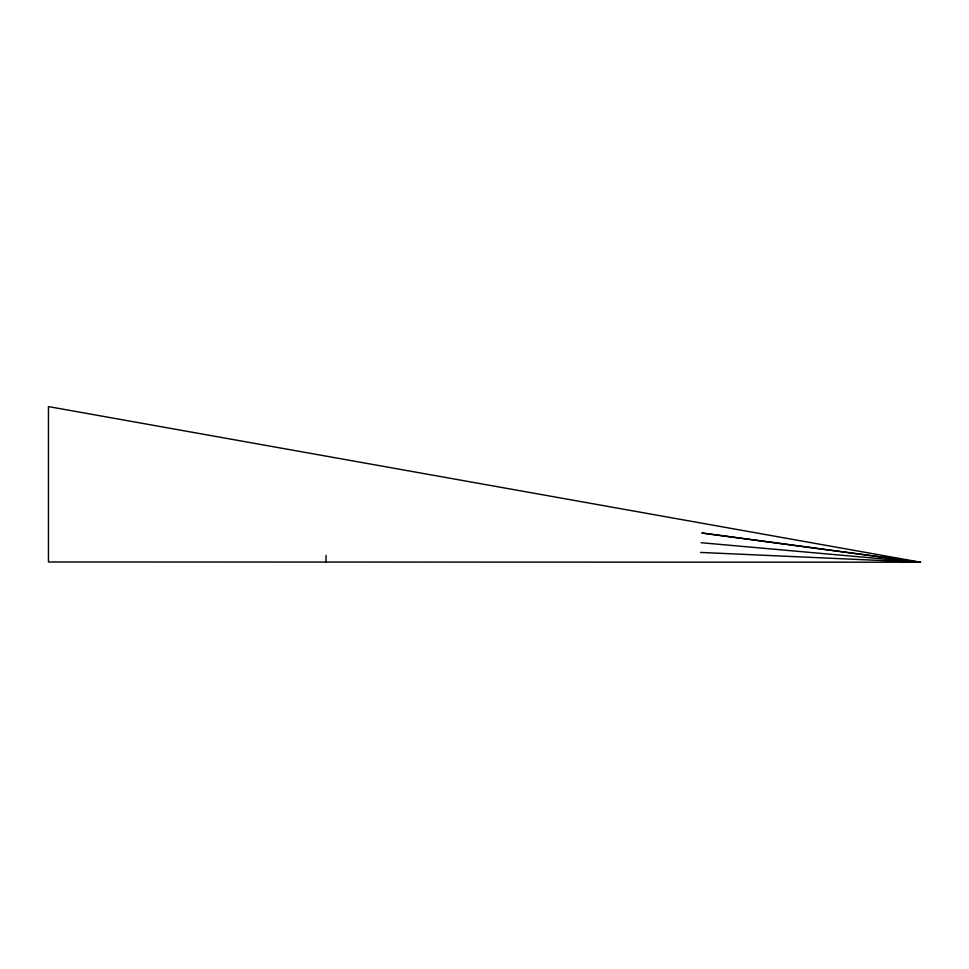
<?xml version="1.0" encoding="UTF-8"?>
<svg xmlns="http://www.w3.org/2000/svg" width="969" height="969" viewBox="0 0 969 969"><rect width="100%" height="100%" fill="white"/><g stroke="black" fill="none" stroke-linecap="round" stroke-linejoin="round"><path stroke-width="1.45" d="M326.032 562.408L326.056 555.419M920.55 562.214L48.45 561.984L48.45 406.592L920.55 562.214L701.847 533.011L919.642 562.202L701.156 542.713M700.478 552.427L918.733 562.19"/></g></svg>
